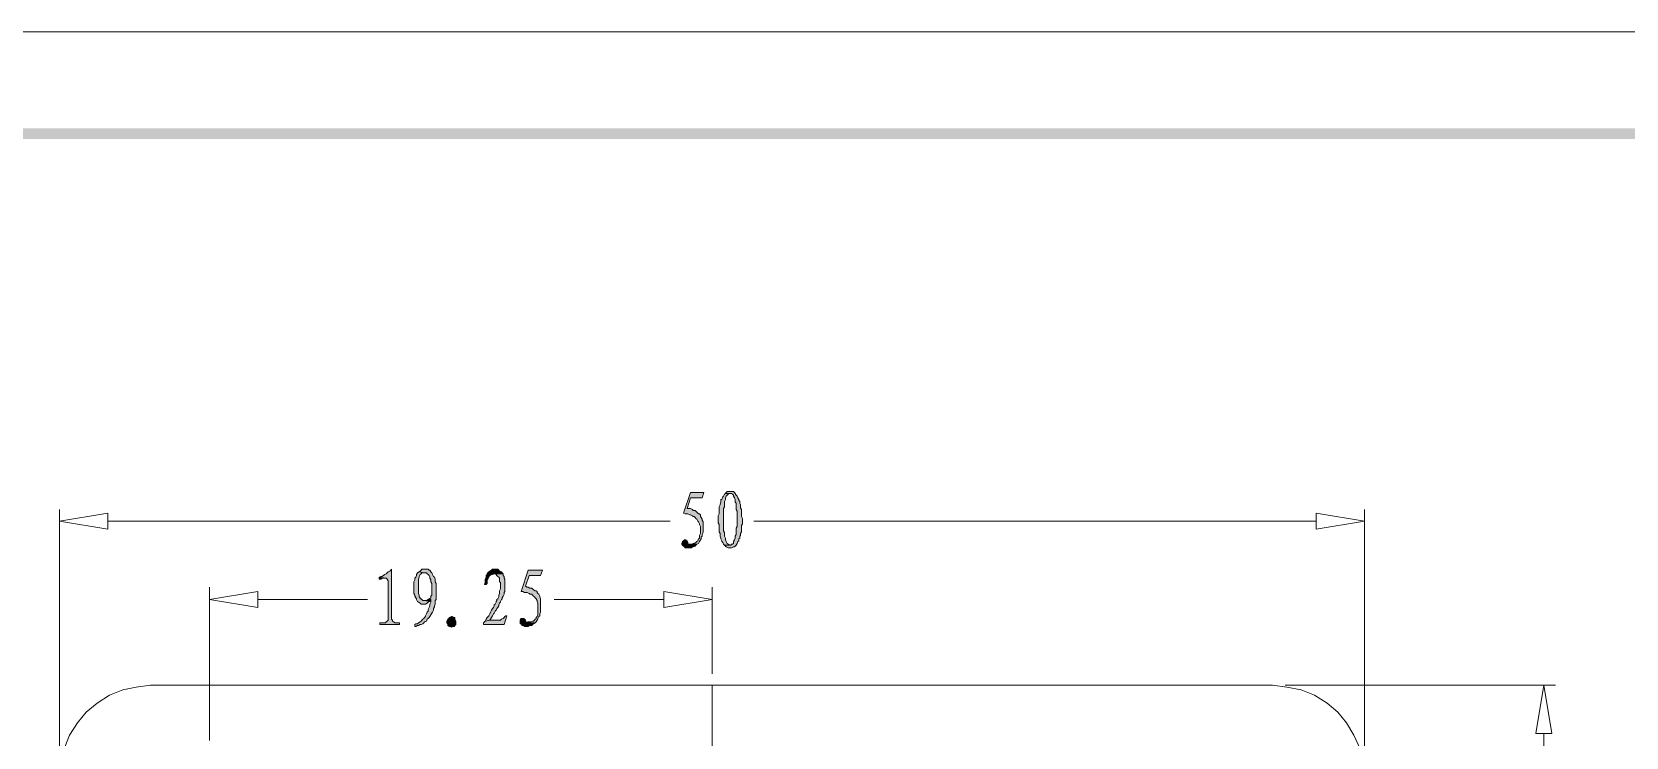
# Model space of a CAD drawing. Header units: millimetres. Extents: x 7 to 289, y 10 to 206.
# Drawn here: x 128.3 to 203.9, y 172.7 to 206.1 of the extents above; entities that cross this region are included whole.
import ezdxf

# ---------------------------------------------------------------- set-up
doc = ezdxf.new("R2010")
doc.units = ezdxf.units.MM

msp = doc.modelspace()

# ---------------------------------------------------------------- hatches: boundary and pattern name
h = msp.add_hatch(color=7)
h.dxf.hatch_style = 2
h.paths.add_polyline_path([(11.634011, 201.540886), (12.142011, 201.032886), (284.133572, 201.540886)])
h = msp.add_hatch(color=7)
h.dxf.hatch_style = 2
h.paths.add_polyline_path([(12.142011, 201.032886), (284.133572, 201.540886), (283.625572, 201.032886)])
at = {"true_color": 0xdda500}
h = msp.add_hatch(color=42, dxfattribs=at)
h.dxf.hatch_style = 2
h.paths.add_polyline_path([(160.181572, 184.268886), (159.546572, 184.268886), (159.207906, 183.295219), (159.292572, 183.252886), (159.377239, 183.252886), (159.419572, 183.252886), (159.504239, 183.210553), (159.546572, 183.210553), (159.631239, 183.168219), (159.673572, 183.125886), (159.715906, 183.125886), (159.758239, 183.083553), (159.800572, 183.041219), (159.842906, 182.998886), (159.885239, 182.914219), (159.927572, 182.871886), (159.969906, 182.787219), (159.969906, 182.744886), (160.012239, 182.660219), (160.012239, 182.575553), (160.012239, 182.490886), (160.012239, 182.406219), (160.012239, 182.321553), (159.969906, 182.236886), (159.969906, 182.194553), (159.969906, 182.109886), (159.927572, 182.067553), (159.885239, 181.982886), (159.842906, 181.940553), (159.800572, 181.898219), (159.715906, 181.855886), (159.673572, 181.855886), (159.588906, 181.813553), (159.504239, 181.813553), (159.419572, 181.813553), (159.842906, 181.813553), (159.927572, 181.855886), (159.969906, 181.940553), (160.012239, 182.025219), (160.054572, 182.067553), (160.054572, 182.152219), (160.096906, 182.194553), (160.096906, 182.279219), (160.139239, 182.363886), (160.139239, 182.448553), (160.139239, 182.533219), (160.139239, 182.617886), (160.139239, 182.702553), (160.139239, 182.787219), (160.139239, 182.871886), (160.096906, 182.956553), (160.096906, 182.998886), (160.054572, 183.083553), (160.012239, 183.125886), (160.012239, 183.210553), (159.969906, 183.252886), (159.927572, 183.252886), (159.885239, 183.295219), (159.842906, 183.337553), (159.800572, 183.379886), (159.758239, 183.422219), (159.673572, 183.422219), (159.631239, 183.464553), (159.546572, 183.506886), (159.461906, 183.506886), (159.377239, 183.506886), (159.546572, 184.014886), (160.096906, 184.014886)])
h = msp.add_hatch(color=42, dxfattribs=at)
h.dxf.hatch_style = 2
h.paths.add_polyline_path([(161.197572, 184.226553), (161.155239, 184.184219), (161.112906, 184.099553), (161.070572, 184.057219), (161.028239, 183.930219), (160.985906, 183.930219), (160.985906, 183.845553), (160.985906, 183.803219), (160.943572, 183.718553), (160.943572, 183.676219), (160.901239, 183.591553), (160.901239, 183.506886), (160.901239, 183.422219), (160.901239, 183.337553), (160.901239, 183.252886), (160.858906, 183.168219), (160.858906, 183.083553), (160.858906, 182.998886), (160.858906, 182.914219), (160.858906, 182.829553), (160.901239, 182.744886), (160.901239, 182.660219), (160.901239, 182.575553), (160.901239, 182.490886), (160.901239, 182.406219), (160.943572, 182.321553), (160.943572, 182.236886), (160.943572, 182.194553), (160.985906, 182.109886), (160.985906, 182.067553), (161.028239, 181.982886), (161.028239, 181.940553), (161.070572, 181.898219), (161.112906, 181.813553), (161.155239, 181.771219), (161.409239, 181.771219), (161.324572, 181.813553), (161.282239, 181.855886), (161.239906, 181.940553), (161.197572, 182.025219), (161.197572, 182.109886), (161.155239, 182.194553), (161.155239, 182.236886), (161.155239, 182.279219), (161.155239, 182.363886), (161.112906, 182.448553), (161.112906, 182.490886), (161.112906, 182.575553), (161.112906, 182.702553), (161.112906, 182.787219), (161.112906, 182.871886), (161.112906, 182.998886), (161.112906, 183.083553), (161.112906, 183.168219), (161.112906, 183.252886), (161.112906, 183.337553), (161.112906, 183.422219), (161.112906, 183.506886), (161.155239, 183.591553), (161.155239, 183.676219), (161.155239, 183.718553), (161.155239, 183.803219), (161.155239, 183.845553), (161.197572, 183.930219), (161.197572, 184.014886), (161.239906, 184.099553), (161.282239, 184.141886), (161.324572, 184.184219), (161.366906, 184.226553), (161.409239, 184.226553)])
h = msp.add_hatch(color=42, dxfattribs=at)
h.dxf.hatch_style = 2
h.paths.add_polyline_path([(161.409239, 184.311219), (161.366906, 184.311219), (161.282239, 184.311219), (161.239906, 184.268886), (161.197572, 184.226553), (161.409239, 184.226553), (161.493906, 184.226553), (161.536239, 184.184219), (161.578572, 184.141886), (161.578572, 184.099553), (161.620906, 184.014886), (161.663239, 183.930219), (161.663239, 183.845553), (161.663239, 183.803219), (161.705572, 183.760886), (161.705572, 183.676219), (161.705572, 183.591553), (161.705572, 183.549219), (161.705572, 183.464553), (161.747906, 183.379886), (161.747906, 183.295219), (161.747906, 183.168219), (161.747906, 183.083553), (161.747906, 182.998886), (161.747906, 182.956553), (161.747906, 182.871886), (161.747906, 182.744886), (161.747906, 182.660219), (161.705572, 182.575553), (161.705572, 182.490886), (161.705572, 182.406219), (161.705572, 182.321553), (161.705572, 182.279219), (161.663239, 182.194553), (161.663239, 182.152219), (161.663239, 182.109886), (161.620906, 182.025219), (161.578572, 181.940553), (161.578572, 181.855886), (161.536239, 181.813553), (161.493906, 181.813553), (161.451572, 181.771219), (161.409239, 181.771219), (161.155239, 181.771219), (161.197572, 181.728886), (161.239906, 181.686553), (161.324572, 181.644219), (161.366906, 181.644219), (161.409239, 181.644219), (161.451572, 181.644219), (161.493906, 181.644219), (161.578572, 181.686553), (161.620906, 181.686553), (161.663239, 181.728886), (161.705572, 181.771219), (161.747906, 181.855886), (161.790239, 181.940553), (161.832572, 181.982886), (161.832572, 182.067553), (161.874906, 182.109886), (161.874906, 182.194553), (161.917239, 182.236886), (161.917239, 182.321553), (161.959572, 182.406219), (161.959572, 182.490886), (161.959572, 182.533219), (161.959572, 182.617886), (161.959572, 182.702553), (162.001906, 182.787219), (162.001906, 182.914219), (162.001906, 182.998886), (162.001906, 183.041219), (161.959572, 183.125886), (161.959572, 183.210553), (161.959572, 183.295219), (161.959572, 183.379886), (161.959572, 183.464553), (161.917239, 183.549219), (161.917239, 183.633886), (161.917239, 183.676219), (161.874906, 183.760886), (161.874906, 183.845553), (161.832572, 183.887886), (161.832572, 183.930219), (161.790239, 184.014886), (161.747906, 184.099553), (161.705572, 184.141886), (161.663239, 184.226553), (161.620906, 184.268886), (161.578572, 184.311219), (161.536239, 184.311219), (161.493906, 184.311219)])
h = msp.add_hatch(color=42, dxfattribs=at)
h.dxf.hatch_style = 2
h.paths.add_polyline_path([(159.250239, 182.025219), (159.207906, 181.982886), (159.165572, 181.940553), (159.123239, 181.855886), (159.123239, 181.813553), (159.165572, 181.771219), (159.207906, 181.728886), (159.250239, 181.686553), (159.292572, 181.644219), (159.377239, 181.644219), (159.419572, 181.644219), (159.546572, 181.644219), (159.588906, 181.644219), (159.631239, 181.686553), (159.673572, 181.686553), (159.758239, 181.728886), (159.800572, 181.771219), (159.842906, 181.813553), (159.419572, 181.813553), (159.419572, 181.898219), (159.377239, 181.982886), (159.334906, 181.982886), (159.334906, 182.025219)])
h = msp.add_hatch(color=42, dxfattribs=at)
h.dxf.hatch_style = 2
h.paths.add_polyline_path([(145.364906, 180.628219), (145.322572, 180.585886), (145.280239, 180.543553), (145.195572, 180.501219), (145.153239, 180.458886), (145.110906, 180.416553), (145.026239, 180.374219), (144.983906, 180.331886), (144.899239, 180.289553), (144.856906, 180.289553), (144.772239, 180.247219), (145.068572, 180.204886), (145.110906, 180.204886), (145.153239, 180.162553), (145.195572, 180.077886), (145.195572, 179.993219), (145.195572, 178.215219), (145.153239, 178.172886), (145.110906, 178.130553), (145.068572, 178.088219), (144.983906, 178.088219), (144.899239, 178.088219), (144.814572, 178.088219), (144.814572, 178.003553), (145.745906, 178.003553), (145.745906, 178.088219), (145.661239, 178.088219), (145.576572, 178.088219), (145.534239, 178.088219), (145.449572, 178.130553), (145.407239, 178.172886), (145.407239, 178.215219), (145.364906, 178.257553)])
h = msp.add_hatch(color=42, dxfattribs=at)
h.dxf.hatch_style = 2
h.paths.add_polyline_path([(144.772239, 180.247219), (144.772239, 180.162553), (144.814572, 180.162553), (144.856906, 180.162553), (144.941572, 180.204886), (144.983906, 180.204886), (145.068572, 180.204886)])
h = msp.add_hatch(color=42, dxfattribs=at)
h.dxf.hatch_style = 2
h.paths.add_polyline_path([(146.677239, 180.501219), (146.592572, 180.458886), (146.550239, 180.374219), (146.550239, 180.331886), (146.507906, 180.247219), (146.465572, 180.204886), (146.465572, 180.120219), (146.423239, 180.035553), (146.423239, 179.950886), (146.423239, 179.866219), (146.423239, 179.781553), (146.423239, 179.739219), (146.423239, 179.654553), (146.423239, 179.569886), (146.423239, 179.485219), (146.465572, 179.400553), (146.465572, 179.358219), (146.507906, 179.273553), (146.550239, 179.231219), (146.550239, 179.188886), (146.592572, 179.104219), (146.634906, 179.061886), (146.719572, 179.019553), (146.761906, 178.977219), (146.804239, 178.977219), (146.846572, 178.977219), (146.931239, 178.977219), (146.973572, 178.977219), (147.058239, 179.019553), (147.100572, 179.061886), (147.185239, 179.104219), (146.931239, 179.146553), (146.846572, 179.146553), (146.804239, 179.188886), (146.761906, 179.231219), (146.719572, 179.231219), (146.719572, 179.273553), (146.677239, 179.315886), (146.677239, 179.358219), (146.677239, 179.400553), (146.634906, 179.485219), (146.634906, 179.569886), (146.634906, 179.654553), (146.634906, 179.781553), (146.634906, 179.908553), (146.634906, 179.993219), (146.634906, 180.077886), (146.634906, 180.162553), (146.677239, 180.247219), (146.677239, 180.289553), (146.719572, 180.374219), (146.761906, 180.416553), (146.804239, 180.458886), (146.846572, 180.458886), (146.888906, 180.458886)])
h = msp.add_hatch(color=42, dxfattribs=at)
h.dxf.hatch_style = 2
h.paths.add_polyline_path([(146.973572, 180.628219), (146.888906, 180.628219), (146.846572, 180.628219), (146.804239, 180.628219), (146.761906, 180.585886), (146.719572, 180.543553), (146.677239, 180.501219), (146.888906, 180.458886), (146.973572, 180.458886), (147.015906, 180.458886), (147.058239, 180.416553), (147.100572, 180.374219), (147.142906, 180.331886), (147.185239, 180.247219), (147.185239, 180.204886), (147.227572, 180.120219), (147.227572, 180.035553), (147.269906, 179.950886), (147.269906, 179.866219), (147.269906, 179.823886), (147.269906, 179.739219), (147.269906, 179.696886), (147.269906, 179.612219), (147.269906, 179.527553), (147.269906, 179.442886), (147.269906, 179.400553), (147.227572, 179.358219), (147.227572, 179.273553), (147.142906, 179.231219), (147.100572, 179.188886), (147.227572, 179.188886), (147.227572, 179.104219), (147.227572, 179.061886), (147.185239, 178.977219), (147.185239, 178.892553), (147.142906, 178.807886), (147.100572, 178.723219), (147.100572, 178.638553), (147.058239, 178.596219), (147.015906, 178.511553), (146.973572, 178.426886), (146.973572, 178.384553), (146.931239, 178.342219), (146.888906, 178.299886), (146.846572, 178.257553), (146.804239, 178.215219), (146.761906, 178.172886), (146.719572, 178.130553), (146.634906, 178.088219), (146.592572, 178.045886), (146.507906, 178.045886), (146.465572, 178.003553), (146.465572, 177.918886), (146.507906, 177.918886), (146.592572, 177.961219), (146.634906, 177.961219), (146.719572, 178.003553), (146.761906, 178.003553), (146.846572, 178.045886), (146.888906, 178.088219), (146.931239, 178.130553), (147.015906, 178.172886), (147.058239, 178.257553), (147.100572, 178.299886), (147.142906, 178.342219), (147.185239, 178.384553), (147.227572, 178.469219), (147.269906, 178.553886), (147.312239, 178.596219), (147.354572, 178.680886), (147.354572, 178.765553), (147.396906, 178.850219), (147.396906, 178.892553), (147.439239, 178.977219), (147.439239, 179.061886), (147.439239, 179.146553), (147.481572, 179.188886), (147.481572, 179.273553), (147.481572, 179.358219), (147.481572, 179.442886), (147.481572, 179.527553), (147.481572, 179.612219), (147.481572, 179.696886), (147.481572, 179.781553), (147.481572, 179.866219), (147.481572, 179.950886), (147.439239, 180.035553), (147.439239, 180.120219), (147.439239, 180.162553), (147.396906, 180.247219), (147.354572, 180.289553), (147.312239, 180.374219), (147.269906, 180.458886), (147.227572, 180.501219), (147.185239, 180.585886), (147.142906, 180.585886), (147.100572, 180.628219), (147.015906, 180.628219)])
h = msp.add_hatch(color=42, dxfattribs=at)
h.dxf.hatch_style = 2
h.paths.add_polyline_path([(150.317906, 180.628219), (150.233239, 180.628219), (150.148572, 180.628219), (150.106239, 180.585886), (150.021572, 180.543553), (149.979239, 180.501219), (149.936906, 180.458886), (149.894572, 180.416553), (149.894572, 180.374219), (149.852239, 180.331886), (149.852239, 180.247219), (149.809906, 180.162553), (149.809906, 180.077886), (149.809906, 179.993219), (149.767572, 179.908553), (149.852239, 179.908553), (149.894572, 179.950886), (149.894572, 180.035553), (149.894572, 180.120219), (149.936906, 180.162553), (149.979239, 180.247219), (149.979239, 180.289553), (150.021572, 180.331886), (150.106239, 180.374219), (150.148572, 180.374219), (150.233239, 180.416553), (150.656572, 180.416553), (150.614239, 180.458886), (150.571906, 180.501219), (150.487239, 180.543553), (150.444906, 180.585886), (150.402572, 180.628219), (150.360239, 180.628219)])
h = msp.add_hatch(color=42, dxfattribs=at)
h.dxf.hatch_style = 2
h.paths.add_polyline_path([(150.656572, 180.416553), (150.233239, 180.416553), (150.275572, 180.416553), (150.317906, 180.374219), (150.360239, 180.331886), (150.402572, 180.289553), (150.444906, 180.247219), (150.487239, 180.204886), (150.487239, 180.120219), (150.487239, 180.035553), (150.529572, 179.993219), (150.529572, 179.908553), (150.529572, 179.781553), (150.529572, 179.696886), (150.487239, 179.612219), (150.487239, 179.527553), (150.487239, 179.485219), (150.444906, 179.400553), (150.444906, 179.315886), (150.402572, 179.231219), (150.360239, 179.188886), (150.360239, 179.146553), (150.317906, 179.104219), (150.317906, 179.061886), (150.275572, 178.977219), (150.233239, 178.934886), (150.233239, 178.892553), (150.190906, 178.807886), (150.148572, 178.765553), (150.106239, 178.680886), (150.063906, 178.596219), (150.021572, 178.511553), (149.979239, 178.426886), (149.894572, 178.342219), (149.852239, 178.257553), (149.809906, 178.172886), (150.021572, 178.215219), (150.063906, 178.257553), (150.106239, 178.342219), (150.148572, 178.426886), (150.190906, 178.511553), (150.233239, 178.553886), (150.275572, 178.638553), (150.317906, 178.680886), (150.360239, 178.765553), (150.402572, 178.807886), (150.444906, 178.892553), (150.444906, 178.934886), (150.487239, 179.019553), (150.529572, 179.061886), (150.529572, 179.104219), (150.571906, 179.188886), (150.614239, 179.231219), (150.614239, 179.273553), (150.656572, 179.358219), (150.698906, 179.442886), (150.698906, 179.527553), (150.741239, 179.569886), (150.741239, 179.654553), (150.741239, 179.739219), (150.741239, 179.823886), (150.741239, 179.866219), (150.741239, 179.993219), (150.741239, 180.077886), (150.741239, 180.162553), (150.698906, 180.204886), (150.698906, 180.289553), (150.656572, 180.331886)])
h = msp.add_hatch(color=42, dxfattribs=at)
h.dxf.hatch_style = 2
h.paths.add_polyline_path([(152.519239, 180.585886), (151.841906, 180.585886), (151.503239, 179.569886), (151.587906, 179.569886), (151.672572, 179.527553), (151.757239, 179.527553), (151.799572, 179.527553), (151.884239, 179.485219), (151.926572, 179.442886), (152.011239, 179.442886), (152.053572, 179.400553), (152.095906, 179.358219), (152.138239, 179.315886), (152.180572, 179.273553), (152.222906, 179.231219), (152.265239, 179.146553), (152.265239, 179.104219), (152.307572, 179.019553), (152.307572, 178.934886), (152.307572, 178.850219), (152.307572, 178.765553), (152.307572, 178.723219), (152.307572, 178.638553), (152.307572, 178.553886), (152.307572, 178.469219), (152.265239, 178.384553), (152.222906, 178.342219), (152.222906, 178.299886), (152.180572, 178.257553), (152.138239, 178.215219), (152.095906, 178.172886), (152.053572, 178.172886), (151.968906, 178.130553), (151.926572, 178.130553), (151.841906, 178.130553), (151.757239, 178.088219), (152.180572, 178.088219), (152.222906, 178.130553), (152.265239, 178.215219), (152.307572, 178.257553), (152.307572, 178.299886), (152.349906, 178.384553), (152.392239, 178.426886), (152.392239, 178.511553), (152.434572, 178.596219), (152.434572, 178.638553), (152.434572, 178.723219), (152.434572, 178.807886), (152.434572, 178.892553), (152.434572, 178.977219), (152.434572, 179.061886), (152.434572, 179.146553), (152.434572, 179.231219), (152.392239, 179.315886), (152.392239, 179.358219), (152.349906, 179.442886), (152.307572, 179.485219), (152.265239, 179.527553), (152.265239, 179.569886), (152.222906, 179.612219), (152.180572, 179.612219), (152.095906, 179.654553), (152.053572, 179.696886), (152.011239, 179.739219), (151.926572, 179.739219), (151.841906, 179.781553), (151.799572, 179.781553), (151.714906, 179.823886), (151.884239, 180.331886), (152.434572, 180.331886)])
h = msp.add_hatch(color=42, dxfattribs=at)
h.dxf.hatch_style = 2
h.paths.add_polyline_path([(147.100572, 179.188886), (147.015906, 179.146553), (146.973572, 179.146553), (146.931239, 179.146553), (147.185239, 179.104219), (147.227572, 179.188886)])
h = msp.add_hatch(color=42, dxfattribs=at)
h.dxf.hatch_style = 2
h.paths.add_polyline_path([(148.328239, 177.918886), (148.243572, 177.918886), (148.201239, 177.876553), (148.158906, 177.918886), (148.116572, 177.918886), (148.031906, 177.961219), (148.031906, 178.045886), (147.989572, 178.088219), (147.989572, 178.172886), (148.031906, 178.257553), (148.074239, 178.299886), (148.116572, 178.342219), (148.201239, 178.384553), (148.243572, 178.384553), (148.328239, 178.342219), (148.370572, 178.342219), (148.370572, 178.257553), (148.412906, 178.172886), (148.412906, 178.088219), (148.412906, 178.003553), (148.370572, 177.961219)])
h = msp.add_hatch(color=42, dxfattribs=at)
h.dxf.hatch_style = 2
h.paths.add_polyline_path([(150.825906, 178.426886), (150.783572, 178.426886), (150.741239, 178.384553), (150.698906, 178.342219), (150.656572, 178.299886), (150.571906, 178.257553), (150.529572, 178.215219), (150.021572, 178.215219), (149.809906, 178.172886), (149.725239, 178.088219), (149.725239, 178.003553), (150.698906, 178.003553)])
h = msp.add_hatch(color=42, dxfattribs=at)
h.dxf.hatch_style = 2
h.paths.add_polyline_path([(151.587906, 178.299886), (151.503239, 178.299886), (151.460906, 178.215219), (151.460906, 178.172886), (151.460906, 178.130553), (151.460906, 178.045886), (151.545572, 178.003553), (151.545572, 177.961219), (151.630239, 177.961219), (151.672572, 177.918886), (151.757239, 177.918886), (151.841906, 177.918886), (151.884239, 177.961219), (151.926572, 177.961219), (152.011239, 177.961219), (152.053572, 178.003553), (152.095906, 178.045886), (152.180572, 178.088219), (151.757239, 178.088219), (151.714906, 178.215219), (151.672572, 178.257553), (151.630239, 178.299886)])

# ---------------------------------------------------------------- linework, layer by layer
at = {"color": 7, "lineweight": 0}
msp.add_lwpolyline([(7.062011, 10.405992), (288.705678, 10.405992), (288.705678, 206.112992), (7.062011, 206.112992)], close=True, dxfattribs=at)
at = {"color": 42, "lineweight": 0, "true_color": 0xdda500}
for points in [[(160.181572, 184.268886), (159.546572, 184.268886), (159.207906, 183.295219), (159.292572, 183.252886), (159.377239, 183.252886), (159.419572, 183.252886), (159.504239, 183.210553), (159.546572, 183.210553), (159.631239, 183.168219), (159.673572, 183.125886), (159.715906, 183.125886), (159.758239, 183.083553), (159.800572, 183.041219), (159.842906, 182.998886), (159.885239, 182.914219), (159.927572, 182.871886), (159.969906, 182.787219), (159.969906, 182.744886), (160.012239, 182.660219), (160.012239, 182.575553), (160.012239, 182.490886), (160.012239, 182.406219), (160.012239, 182.321553), (159.969906, 182.236886), (159.969906, 182.194553), (159.969906, 182.109886), (159.927572, 182.067553), (159.885239, 181.982886), (159.842906, 181.940553), (159.800572, 181.898219), (159.715906, 181.855886), (159.673572, 181.855886), (159.588906, 181.813553), (159.504239, 181.813553), (159.419572, 181.813553), (159.842906, 181.813553), (159.927572, 181.855886), (159.969906, 181.940553), (160.012239, 182.025219), (160.054572, 182.067553), (160.054572, 182.152219), (160.096906, 182.194553), (160.096906, 182.279219), (160.139239, 182.363886), (160.139239, 182.448553), (160.139239, 182.533219), (160.139239, 182.617886), (160.139239, 182.702553), (160.139239, 182.787219), (160.139239, 182.871886), (160.096906, 182.956553), (160.096906, 182.998886), (160.054572, 183.083553), (160.012239, 183.125886), (160.012239, 183.210553), (159.969906, 183.252886), (159.927572, 183.252886), (159.885239, 183.295219), (159.842906, 183.337553), (159.800572, 183.379886), (159.758239, 183.422219), (159.673572, 183.422219), (159.631239, 183.464553), (159.546572, 183.506886), (159.461906, 183.506886), (159.377239, 183.506886), (159.546572, 184.014886), (160.096906, 184.014886)], [(161.197572, 184.226553), (161.155239, 184.184219), (161.112906, 184.099553), (161.070572, 184.057219), (161.028239, 183.930219), (160.985906, 183.930219), (160.985906, 183.845553), (160.985906, 183.803219), (160.943572, 183.718553), (160.943572, 183.676219), (160.901239, 183.591553), (160.901239, 183.506886), (160.901239, 183.422219), (160.901239, 183.337553), (160.901239, 183.252886), (160.858906, 183.168219), (160.858906, 183.083553), (160.858906, 182.998886), (160.858906, 182.914219), (160.858906, 182.829553), (160.901239, 182.744886), (160.901239, 182.660219), (160.901239, 182.575553), (160.901239, 182.490886), (160.901239, 182.406219), (160.943572, 182.321553), (160.943572, 182.236886), (160.943572, 182.194553), (160.985906, 182.109886), (160.985906, 182.067553), (161.028239, 181.982886), (161.028239, 181.940553), (161.070572, 181.898219), (161.112906, 181.813553), (161.155239, 181.771219), (161.409239, 181.771219), (161.324572, 181.813553), (161.282239, 181.855886), (161.239906, 181.940553), (161.197572, 182.025219), (161.197572, 182.109886), (161.155239, 182.194553), (161.155239, 182.236886), (161.155239, 182.279219), (161.155239, 182.363886), (161.112906, 182.448553), (161.112906, 182.490886), (161.112906, 182.575553), (161.112906, 182.702553), (161.112906, 182.787219), (161.112906, 182.871886), (161.112906, 182.998886), (161.112906, 183.083553), (161.112906, 183.168219), (161.112906, 183.252886), (161.112906, 183.337553), (161.112906, 183.422219), (161.112906, 183.506886), (161.155239, 183.591553), (161.155239, 183.676219), (161.155239, 183.718553), (161.155239, 183.803219), (161.155239, 183.845553), (161.197572, 183.930219), (161.197572, 184.014886), (161.239906, 184.099553), (161.282239, 184.141886), (161.324572, 184.184219), (161.366906, 184.226553), (161.409239, 184.226553)], [(161.409239, 184.311219), (161.366906, 184.311219), (161.282239, 184.311219), (161.239906, 184.268886), (161.197572, 184.226553), (161.409239, 184.226553), (161.493906, 184.226553), (161.536239, 184.184219), (161.578572, 184.141886), (161.578572, 184.099553), (161.620906, 184.014886), (161.663239, 183.930219), (161.663239, 183.845553), (161.663239, 183.803219), (161.705572, 183.760886), (161.705572, 183.676219), (161.705572, 183.591553), (161.705572, 183.549219), (161.705572, 183.464553), (161.747906, 183.379886), (161.747906, 183.295219), (161.747906, 183.168219), (161.747906, 183.083553), (161.747906, 182.998886), (161.747906, 182.956553), (161.747906, 182.871886), (161.747906, 182.744886), (161.747906, 182.660219), (161.705572, 182.575553), (161.705572, 182.490886), (161.705572, 182.406219), (161.705572, 182.321553), (161.705572, 182.279219), (161.663239, 182.194553), (161.663239, 182.152219), (161.663239, 182.109886), (161.620906, 182.025219), (161.578572, 181.940553), (161.578572, 181.855886), (161.536239, 181.813553), (161.493906, 181.813553), (161.451572, 181.771219), (161.409239, 181.771219), (161.155239, 181.771219), (161.197572, 181.728886), (161.239906, 181.686553), (161.324572, 181.644219), (161.366906, 181.644219), (161.409239, 181.644219), (161.451572, 181.644219), (161.493906, 181.644219), (161.578572, 181.686553), (161.620906, 181.686553), (161.663239, 181.728886), (161.705572, 181.771219), (161.747906, 181.855886), (161.790239, 181.940553), (161.832572, 181.982886), (161.832572, 182.067553), (161.874906, 182.109886), (161.874906, 182.194553), (161.917239, 182.236886), (161.917239, 182.321553), (161.959572, 182.406219), (161.959572, 182.490886), (161.959572, 182.533219), (161.959572, 182.617886), (161.959572, 182.702553), (162.001906, 182.787219), (162.001906, 182.914219), (162.001906, 182.998886), (162.001906, 183.041219), (161.959572, 183.125886), (161.959572, 183.210553), (161.959572, 183.295219), (161.959572, 183.379886), (161.959572, 183.464553), (161.917239, 183.549219), (161.917239, 183.633886), (161.917239, 183.676219), (161.874906, 183.760886), (161.874906, 183.845553), (161.832572, 183.887886), (161.832572, 183.930219), (161.790239, 184.014886), (161.747906, 184.099553), (161.705572, 184.141886), (161.663239, 184.226553), (161.620906, 184.268886), (161.578572, 184.311219), (161.536239, 184.311219), (161.493906, 184.311219)], [(159.250239, 182.025219), (159.207906, 181.982886), (159.165572, 181.940553), (159.123239, 181.855886), (159.123239, 181.813553), (159.165572, 181.771219), (159.207906, 181.728886), (159.250239, 181.686553), (159.292572, 181.644219), (159.377239, 181.644219), (159.419572, 181.644219), (159.546572, 181.644219), (159.588906, 181.644219), (159.631239, 181.686553), (159.673572, 181.686553), (159.758239, 181.728886), (159.800572, 181.771219), (159.842906, 181.813553), (159.419572, 181.813553), (159.419572, 181.898219), (159.377239, 181.982886), (159.334906, 181.982886), (159.334906, 182.025219)], [(145.364906, 180.628219), (145.322572, 180.585886), (145.280239, 180.543553), (145.195572, 180.501219), (145.153239, 180.458886), (145.110906, 180.416553), (145.026239, 180.374219), (144.983906, 180.331886), (144.899239, 180.289553), (144.856906, 180.289553), (144.772239, 180.247219), (145.068572, 180.204886), (145.110906, 180.204886), (145.153239, 180.162553), (145.195572, 180.077886), (145.195572, 179.993219), (145.195572, 178.215219), (145.153239, 178.172886), (145.110906, 178.130553), (145.068572, 178.088219), (144.983906, 178.088219), (144.899239, 178.088219), (144.814572, 178.088219), (144.814572, 178.003553), (145.745906, 178.003553), (145.745906, 178.088219), (145.661239, 178.088219), (145.576572, 178.088219), (145.534239, 178.088219), (145.449572, 178.130553), (145.407239, 178.172886), (145.407239, 178.215219), (145.364906, 178.257553)], [(144.772239, 180.247219), (144.772239, 180.162553), (144.814572, 180.162553), (144.856906, 180.162553), (144.941572, 180.204886), (144.983906, 180.204886), (145.068572, 180.204886)], [(146.677239, 180.501219), (146.592572, 180.458886), (146.550239, 180.374219), (146.550239, 180.331886), (146.507906, 180.247219), (146.465572, 180.204886), (146.465572, 180.120219), (146.423239, 180.035553), (146.423239, 179.950886), (146.423239, 179.866219), (146.423239, 179.781553), (146.423239, 179.739219), (146.423239, 179.654553), (146.423239, 179.569886), (146.423239, 179.485219), (146.465572, 179.400553), (146.465572, 179.358219), (146.507906, 179.273553), (146.550239, 179.231219), (146.550239, 179.188886), (146.592572, 179.104219), (146.634906, 179.061886), (146.719572, 179.019553), (146.761906, 178.977219), (146.804239, 178.977219), (146.846572, 178.977219), (146.931239, 178.977219), (146.973572, 178.977219), (147.058239, 179.019553), (147.100572, 179.061886), (147.185239, 179.104219), (146.931239, 179.146553), (146.846572, 179.146553), (146.804239, 179.188886), (146.761906, 179.231219), (146.719572, 179.231219), (146.719572, 179.273553), (146.677239, 179.315886), (146.677239, 179.358219), (146.677239, 179.400553), (146.634906, 179.485219), (146.634906, 179.569886), (146.634906, 179.654553), (146.634906, 179.781553), (146.634906, 179.908553), (146.634906, 179.993219), (146.634906, 180.077886), (146.634906, 180.162553), (146.677239, 180.247219), (146.677239, 180.289553), (146.719572, 180.374219), (146.761906, 180.416553), (146.804239, 180.458886), (146.846572, 180.458886), (146.888906, 180.458886)], [(146.973572, 180.628219), (146.888906, 180.628219), (146.846572, 180.628219), (146.804239, 180.628219), (146.761906, 180.585886), (146.719572, 180.543553), (146.677239, 180.501219), (146.888906, 180.458886), (146.973572, 180.458886), (147.015906, 180.458886), (147.058239, 180.416553), (147.100572, 180.374219), (147.142906, 180.331886), (147.185239, 180.247219), (147.185239, 180.204886), (147.227572, 180.120219), (147.227572, 180.035553), (147.269906, 179.950886), (147.269906, 179.866219), (147.269906, 179.823886), (147.269906, 179.739219), (147.269906, 179.696886), (147.269906, 179.612219), (147.269906, 179.527553), (147.269906, 179.442886), (147.269906, 179.400553), (147.227572, 179.358219), (147.227572, 179.273553), (147.142906, 179.231219), (147.100572, 179.188886), (147.227572, 179.188886), (147.227572, 179.104219), (147.227572, 179.061886), (147.185239, 178.977219), (147.185239, 178.892553), (147.142906, 178.807886), (147.100572, 178.723219), (147.100572, 178.638553), (147.058239, 178.596219), (147.015906, 178.511553), (146.973572, 178.426886), (146.973572, 178.384553), (146.931239, 178.342219), (146.888906, 178.299886), (146.846572, 178.257553), (146.804239, 178.215219), (146.761906, 178.172886), (146.719572, 178.130553), (146.634906, 178.088219), (146.592572, 178.045886), (146.507906, 178.045886), (146.465572, 178.003553), (146.465572, 177.918886), (146.507906, 177.918886), (146.592572, 177.961219), (146.634906, 177.961219), (146.719572, 178.003553), (146.761906, 178.003553), (146.846572, 178.045886), (146.888906, 178.088219), (146.931239, 178.130553), (147.015906, 178.172886), (147.058239, 178.257553), (147.100572, 178.299886), (147.142906, 178.342219), (147.185239, 178.384553), (147.227572, 178.469219), (147.269906, 178.553886), (147.312239, 178.596219), (147.354572, 178.680886), (147.354572, 178.765553), (147.396906, 178.850219), (147.396906, 178.892553), (147.439239, 178.977219), (147.439239, 179.061886), (147.439239, 179.146553), (147.481572, 179.188886), (147.481572, 179.273553), (147.481572, 179.358219), (147.481572, 179.442886), (147.481572, 179.527553), (147.481572, 179.612219), (147.481572, 179.696886), (147.481572, 179.781553), (147.481572, 179.866219), (147.481572, 179.950886), (147.439239, 180.035553), (147.439239, 180.120219), (147.439239, 180.162553), (147.396906, 180.247219), (147.354572, 180.289553), (147.312239, 180.374219), (147.269906, 180.458886), (147.227572, 180.501219), (147.185239, 180.585886), (147.142906, 180.585886), (147.100572, 180.628219), (147.015906, 180.628219)], [(150.317906, 180.628219), (150.233239, 180.628219), (150.148572, 180.628219), (150.106239, 180.585886), (150.021572, 180.543553), (149.979239, 180.501219), (149.936906, 180.458886), (149.894572, 180.416553), (149.894572, 180.374219), (149.852239, 180.331886), (149.852239, 180.247219), (149.809906, 180.162553), (149.809906, 180.077886), (149.809906, 179.993219), (149.767572, 179.908553), (149.852239, 179.908553), (149.894572, 179.950886), (149.894572, 180.035553), (149.894572, 180.120219), (149.936906, 180.162553), (149.979239, 180.247219), (149.979239, 180.289553), (150.021572, 180.331886), (150.106239, 180.374219), (150.148572, 180.374219), (150.233239, 180.416553), (150.656572, 180.416553), (150.614239, 180.458886), (150.571906, 180.501219), (150.487239, 180.543553), (150.444906, 180.585886), (150.402572, 180.628219), (150.360239, 180.628219)], [(150.656572, 180.416553), (150.233239, 180.416553), (150.275572, 180.416553), (150.317906, 180.374219), (150.360239, 180.331886), (150.402572, 180.289553), (150.444906, 180.247219), (150.487239, 180.204886), (150.487239, 180.120219), (150.487239, 180.035553), (150.529572, 179.993219), (150.529572, 179.908553), (150.529572, 179.781553), (150.529572, 179.696886), (150.487239, 179.612219), (150.487239, 179.527553), (150.487239, 179.485219), (150.444906, 179.400553), (150.444906, 179.315886), (150.402572, 179.231219), (150.360239, 179.188886), (150.360239, 179.146553), (150.317906, 179.104219), (150.317906, 179.061886), (150.275572, 178.977219), (150.233239, 178.934886), (150.233239, 178.892553), (150.190906, 178.807886), (150.148572, 178.765553), (150.106239, 178.680886), (150.063906, 178.596219), (150.021572, 178.511553), (149.979239, 178.426886), (149.894572, 178.342219), (149.852239, 178.257553), (149.809906, 178.172886), (150.021572, 178.215219), (150.063906, 178.257553), (150.106239, 178.342219), (150.148572, 178.426886), (150.190906, 178.511553), (150.233239, 178.553886), (150.275572, 178.638553), (150.317906, 178.680886), (150.360239, 178.765553), (150.402572, 178.807886), (150.444906, 178.892553), (150.444906, 178.934886), (150.487239, 179.019553), (150.529572, 179.061886), (150.529572, 179.104219), (150.571906, 179.188886), (150.614239, 179.231219), (150.614239, 179.273553), (150.656572, 179.358219), (150.698906, 179.442886), (150.698906, 179.527553), (150.741239, 179.569886), (150.741239, 179.654553), (150.741239, 179.739219), (150.741239, 179.823886), (150.741239, 179.866219), (150.741239, 179.993219), (150.741239, 180.077886), (150.741239, 180.162553), (150.698906, 180.204886), (150.698906, 180.289553), (150.656572, 180.331886)], [(152.519239, 180.585886), (151.841906, 180.585886), (151.503239, 179.569886), (151.587906, 179.569886), (151.672572, 179.527553), (151.757239, 179.527553), (151.799572, 179.527553), (151.884239, 179.485219), (151.926572, 179.442886), (152.011239, 179.442886), (152.053572, 179.400553), (152.095906, 179.358219), (152.138239, 179.315886), (152.180572, 179.273553), (152.222906, 179.231219), (152.265239, 179.146553), (152.265239, 179.104219), (152.307572, 179.019553), (152.307572, 178.934886), (152.307572, 178.850219), (152.307572, 178.765553), (152.307572, 178.723219), (152.307572, 178.638553), (152.307572, 178.553886), (152.307572, 178.469219), (152.265239, 178.384553), (152.222906, 178.342219), (152.222906, 178.299886), (152.180572, 178.257553), (152.138239, 178.215219), (152.095906, 178.172886), (152.053572, 178.172886), (151.968906, 178.130553), (151.926572, 178.130553), (151.841906, 178.130553), (151.757239, 178.088219), (152.180572, 178.088219), (152.222906, 178.130553), (152.265239, 178.215219), (152.307572, 178.257553), (152.307572, 178.299886), (152.349906, 178.384553), (152.392239, 178.426886), (152.392239, 178.511553), (152.434572, 178.596219), (152.434572, 178.638553), (152.434572, 178.723219), (152.434572, 178.807886), (152.434572, 178.892553), (152.434572, 178.977219), (152.434572, 179.061886), (152.434572, 179.146553), (152.434572, 179.231219), (152.392239, 179.315886), (152.392239, 179.358219), (152.349906, 179.442886), (152.307572, 179.485219), (152.265239, 179.527553), (152.265239, 179.569886), (152.222906, 179.612219), (152.180572, 179.612219), (152.095906, 179.654553), (152.053572, 179.696886), (152.011239, 179.739219), (151.926572, 179.739219), (151.841906, 179.781553), (151.799572, 179.781553), (151.714906, 179.823886), (151.884239, 180.331886), (152.434572, 180.331886)], [(147.100572, 179.188886), (147.015906, 179.146553), (146.973572, 179.146553), (146.931239, 179.146553), (147.185239, 179.104219), (147.227572, 179.188886)], [(148.328239, 177.918886), (148.243572, 177.918886), (148.201239, 177.876553), (148.158906, 177.918886), (148.116572, 177.918886), (148.031906, 177.961219), (148.031906, 178.045886), (147.989572, 178.088219), (147.989572, 178.172886), (148.031906, 178.257553), (148.074239, 178.299886), (148.116572, 178.342219), (148.201239, 178.384553), (148.243572, 178.384553), (148.328239, 178.342219), (148.370572, 178.342219), (148.370572, 178.257553), (148.412906, 178.172886), (148.412906, 178.088219), (148.412906, 178.003553), (148.370572, 177.961219)], [(150.825906, 178.426886), (150.783572, 178.426886), (150.741239, 178.384553), (150.698906, 178.342219), (150.656572, 178.299886), (150.571906, 178.257553), (150.529572, 178.215219), (150.021572, 178.215219), (149.809906, 178.172886), (149.725239, 178.088219), (149.725239, 178.003553), (150.698906, 178.003553)], [(151.587906, 178.299886), (151.503239, 178.299886), (151.460906, 178.215219), (151.460906, 178.172886), (151.460906, 178.130553), (151.460906, 178.045886), (151.545572, 178.003553), (151.545572, 177.961219), (151.630239, 177.961219), (151.672572, 177.918886), (151.757239, 177.918886), (151.841906, 177.918886), (151.884239, 177.961219), (151.926572, 177.961219), (152.011239, 177.961219), (152.053572, 178.003553), (152.095906, 178.045886), (152.180572, 178.088219), (151.757239, 178.088219), (151.714906, 178.215219), (151.672572, 178.257553), (151.630239, 178.299886)]]:
    msp.add_lwpolyline(points, close=True, dxfattribs=at)
at = {"color": 131, "lineweight": 0, "true_color": 0x7fffff}
for points in [[(129.616906, 171.357219), (129.616906, 183.464553)], [(191.508239, 171.357219), (191.508239, 183.464553)], [(136.728906, 172.500219), (136.728906, 179.781553)], [(160.562572, 175.675219), (160.562572, 179.781553)], [(187.740572, 175.124886), (200.567572, 175.124886)]]:
    msp.add_lwpolyline(points, dxfattribs=at)
at = {"color": 3, "lineweight": 0, "true_color": 0x00ff00}
for points in [[(131.902906, 182.533219), (129.616906, 182.914219), (131.902906, 183.295219)], [(189.222239, 183.295219), (191.508239, 182.914219), (189.222239, 182.533219)], [(139.014906, 178.807886), (136.728906, 179.188886), (139.014906, 179.569886)], [(158.276572, 179.569886), (160.562572, 179.188886), (158.276572, 178.807886)], [(199.636239, 172.838886), (200.017239, 175.124886), (200.398239, 172.838886)]]:
    msp.add_lwpolyline(points, close=True, dxfattribs=at)
for points in [[(131.902906, 182.914219), (158.572906, 182.914219)], [(189.222239, 182.914219), (162.552239, 182.914219)], [(139.014906, 179.188886), (144.221906, 179.188886)], [(158.276572, 179.188886), (153.069572, 179.188886)], [(200.017239, 172.838886), (200.017239, 146.168886)]]:
    msp.add_lwpolyline(points, dxfattribs=at)
at = {"color": 7, "lineweight": 0}
for points in [[(133.934906, 175.124886), (133.257572, 175.040219), (132.622572, 174.913219), (131.987572, 174.659219), (131.394906, 174.278219), (130.886906, 173.854886), (130.463572, 173.346886), (130.082572, 172.754219), (129.828572, 172.119219), (129.659239, 171.484219), (129.616906, 170.806886)], [(187.147906, 175.124886), (133.934906, 175.124886)], [(191.508239, 170.806886), (191.423572, 171.484219), (191.296572, 172.119219), (191.000239, 172.754219), (190.661572, 173.346886), (190.238239, 173.854886), (189.730239, 174.278219), (189.137572, 174.659219), (188.502572, 174.913219), (187.825239, 175.040219), (187.147906, 175.124886)]]:
    msp.add_lwpolyline(points, dxfattribs=at)
at = {"color": 1, "lineweight": 0, "true_color": 0xff0000}
msp.add_lwpolyline([(160.562572, 165.388219), (160.562572, 175.124886)], dxfattribs=at)

doc.saveas('drawing.dxf')
